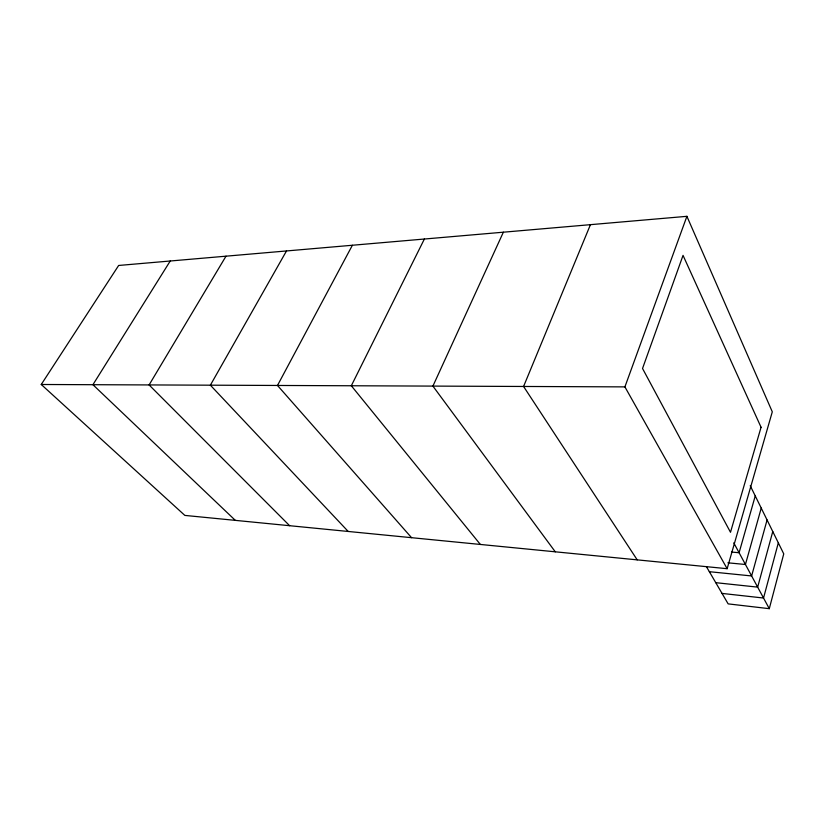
<?xml version="1.0" encoding="UTF-8"?>
<svg xmlns="http://www.w3.org/2000/svg" width="825" height="825" viewBox="0 0 825 825"><rect width="100%" height="100%" fill="white"/><g stroke="black" fill="none" stroke-linecap="round" stroke-linejoin="round"><path stroke-width="1.24" d="M706.365 566.569L728.145 603.879L769.282 608.675L783.75 553.874L750.224 485.708M778.326 542.84L763.538 598.032L722.03 593.412M772.767 531.537L757.659 587.132L715.77 582.677M767.075 519.956L751.627 575.953L709.356 571.694M761.238 508.087L745.439 564.486L727.867 562.815M755.246 495.918L739.097 552.729L731.497 552.049M727.145 568.703L772.293 411.819L686.905 216.325L118.656 265.464L41.25 384.491L184.852 515.408L727.145 568.703L624.907 386.884L686.905 216.325M590.442 224.668L523.576 386.471L637.199 559.855M503.363 232.196L432.908 386.1L555.277 551.812M424.37 239.033L351.316 385.76L480.356 544.448M352.378 245.262L277.489 385.461L411.572 537.683M286.502 250.955L210.375 385.182L348.202 531.455M225.998 256.183L149.098 384.935L289.627 525.7M170.228 261.009L92.926 384.708L235.331 520.369M41.25 384.491L624.907 386.884M733.765 542.85L769.282 608.675M761.062 427.267L730.496 532.28L642.531 368.486L683.038 255.379L761.062 427.267"/></g></svg>
